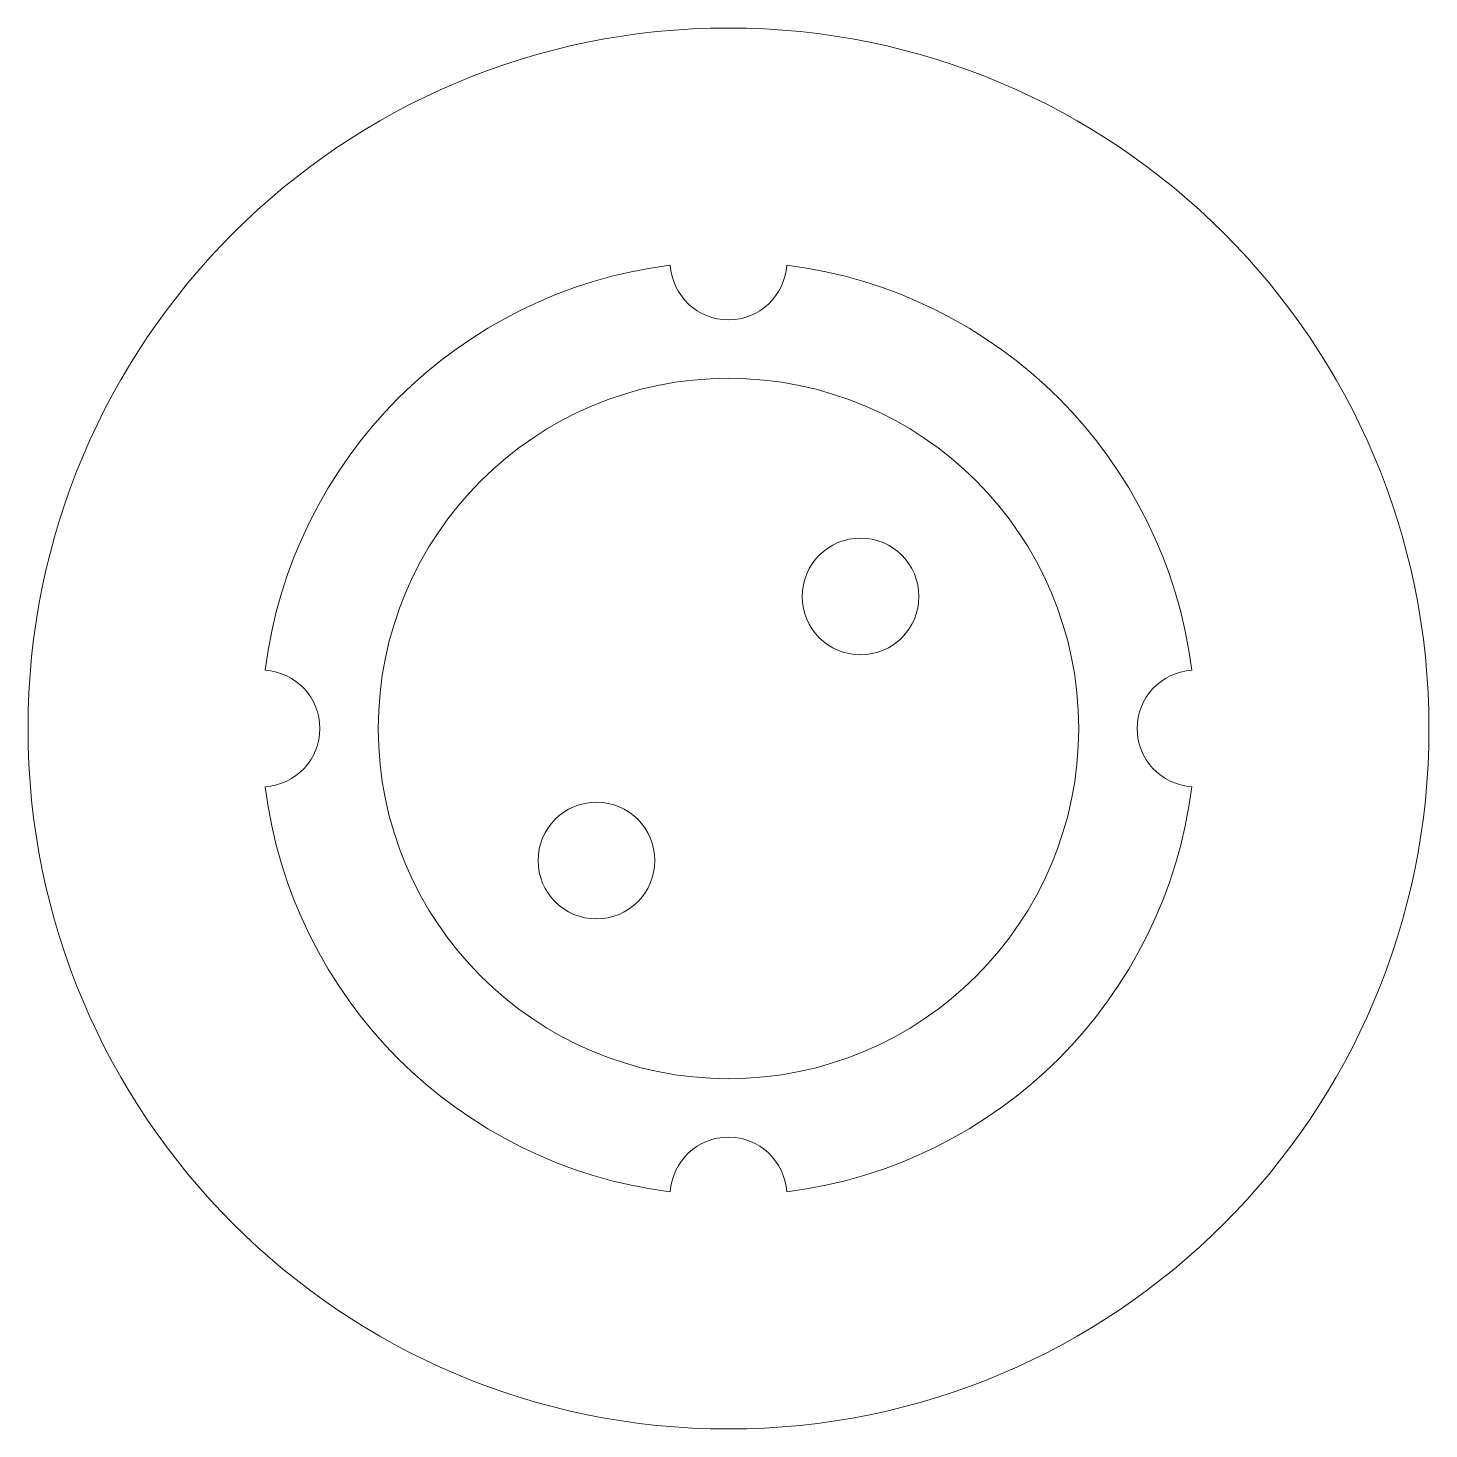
# Model space of a CAD drawing. Header units: millimetres. Extents: x -15 to 15, y -15 to 15.
import ezdxf

# ---------------------------------------------------------------- set-up
doc = ezdxf.new("R2010")
doc.units = ezdxf.units.MM

msp = doc.modelspace()

# ---------------------------------------------------------------- linework, layer by layer
at = {"color": 7, "linetype": 'Continuous', "lineweight": 15}
for centre, radius in [((0, 0), 15), ((0, 0), 7.5), ((2.828, 2.828), 1.25), ((-2.828, -2.828), 1.25)]:
    msp.add_circle(centre, radius, dxfattribs=at)
for centre, radius, start, end in [((0, 0), 10, 97.1666, 172.8334), ((0, 10), 1.25, 183.5833, 356.4167), ((0, 0), 10, 7.1666, 82.8334), ((-10, 0), 1.25, 273.5833, 86.4167), ((10, 0), 1.25, 93.5833, 266.4167), ((0, 0), 10, 187.1666, 262.8334), ((0, 0), 10, 277.1666, 352.8334), ((0, -10), 1.25, 3.5833, 176.4167)]:
    msp.add_arc(centre, radius, start, end, dxfattribs=at)

doc.saveas('drawing.dxf')
